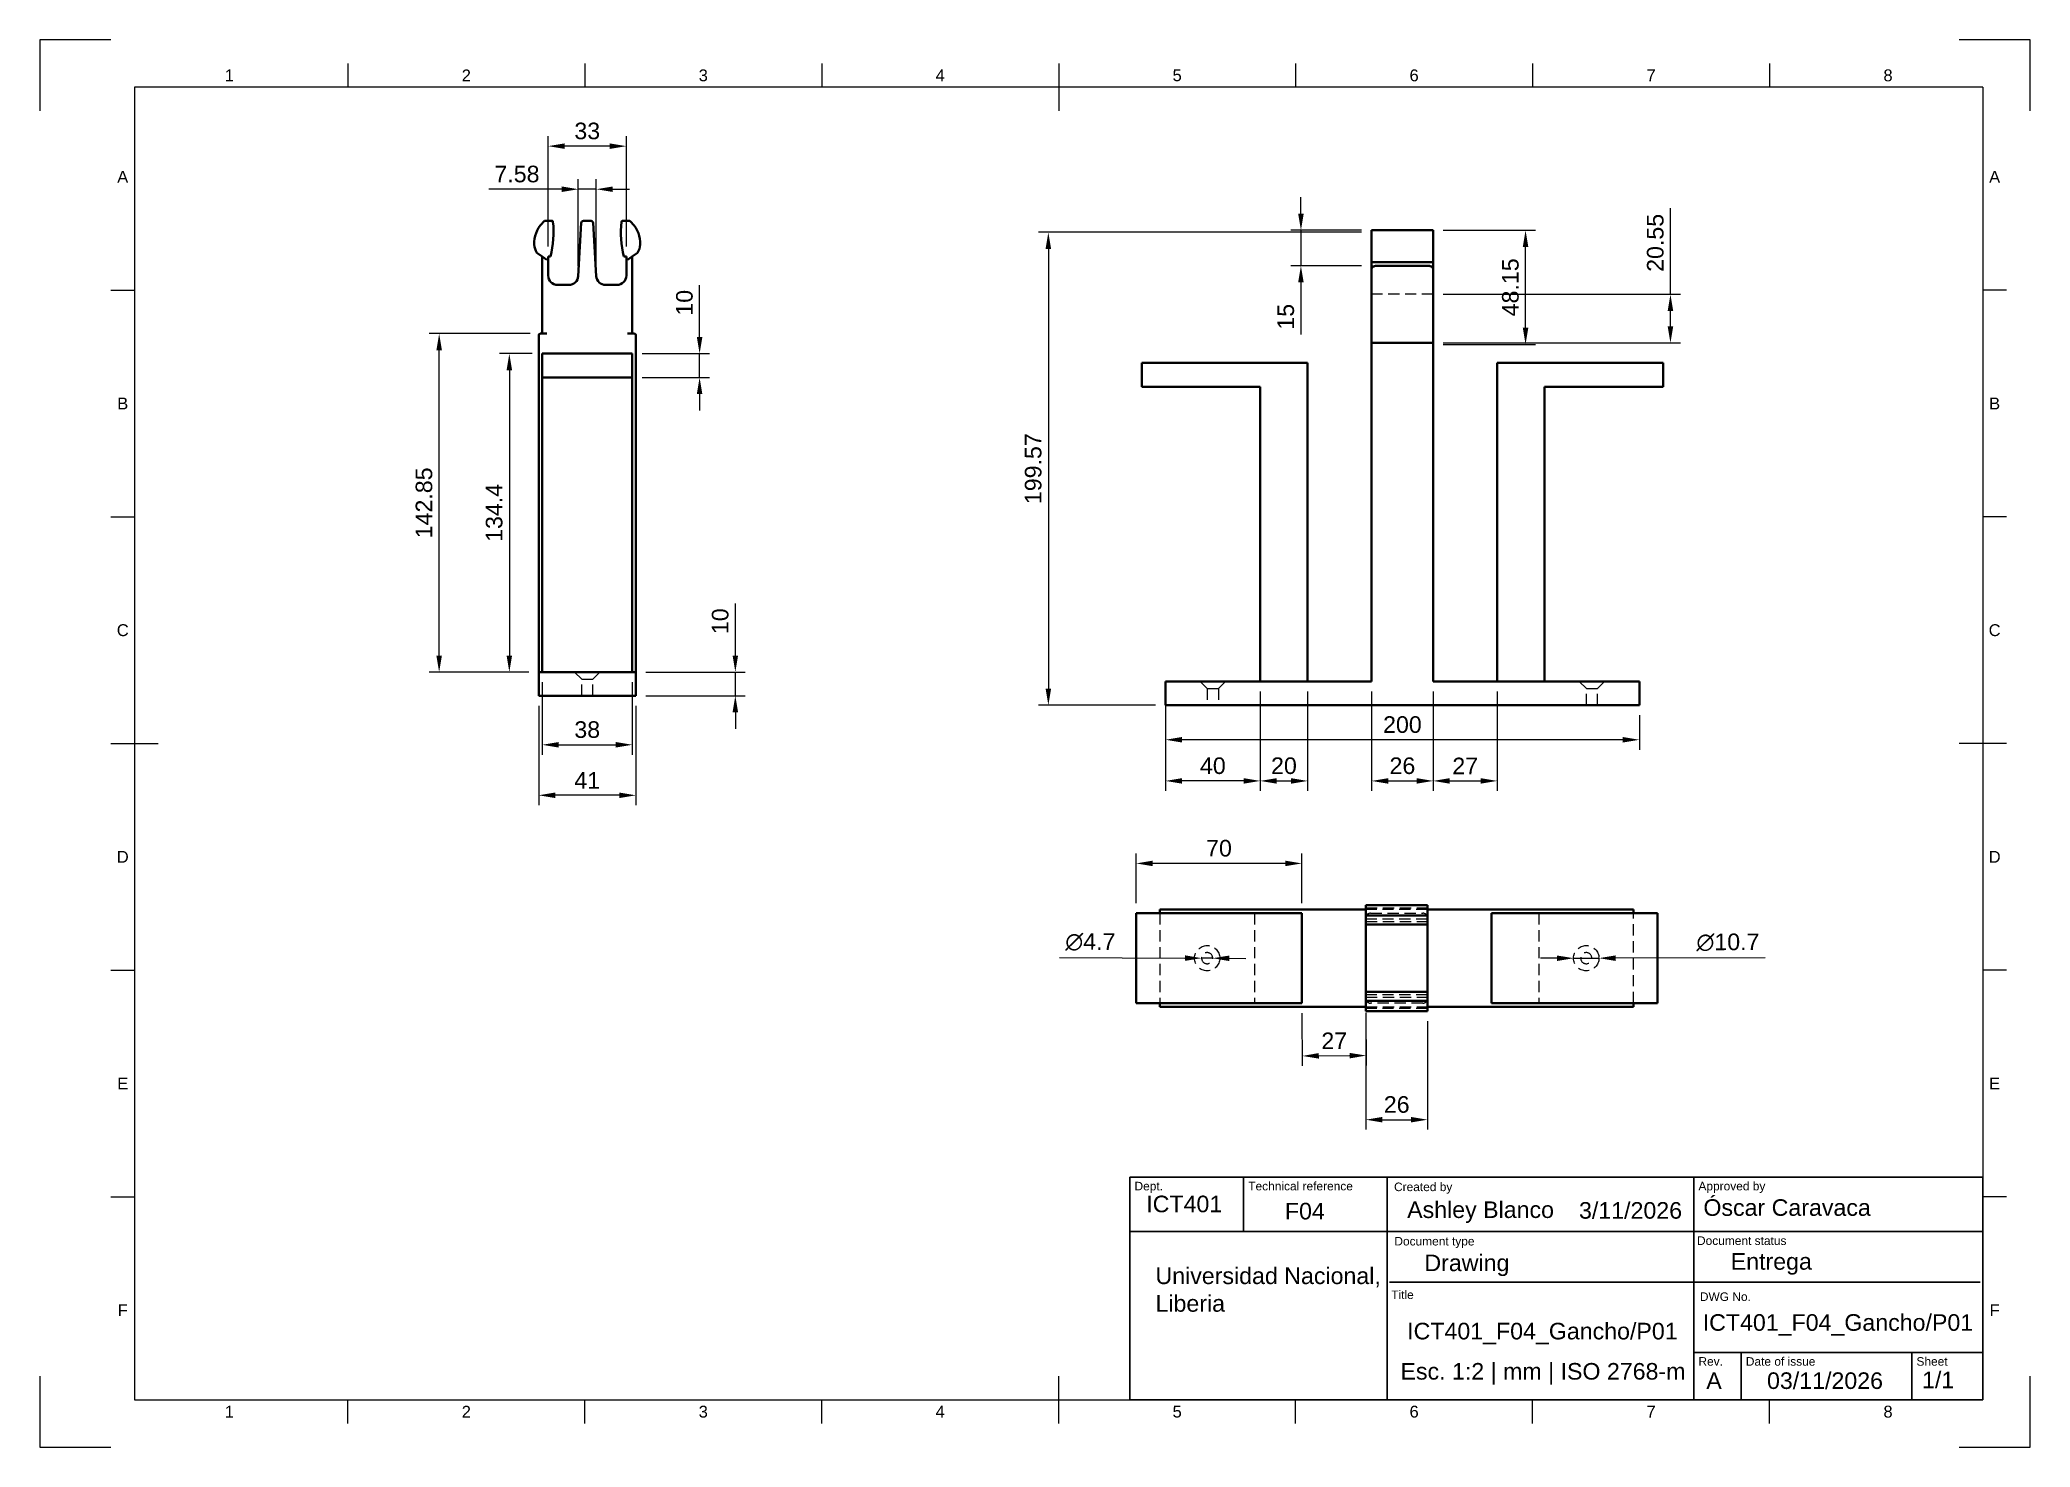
# Model space of a CAD drawing. Header units: millimetres. Extents: x 0 to 420, y 0 to 297.
import ezdxf
from ezdxf.enums import TextEntityAlignment as Align

# ---------------------------------------------------------------- set-up
doc = ezdxf.new("R2010")
doc.units = ezdxf.units.MM
doc.header["$LTSCALE"] = 0.75
doc.linetypes.add('HIDDEN2', pattern=[4.7625, 3.175, -1.5875])
for name, color, linetype, lineweight in [('BORDER', 7, 'Continuous', 25), ('FD_Dimensions', 7, 'Continuous', 25), ('Hidden', 7, 'HIDDEN2', 25), ('TITLEBLOCK', 7, 'Continuous', 35), ('Visible', 7, 'Continuous', 50)]:
    doc.layers.add(name, color=color, linetype=linetype, lineweight=lineweight)
doc.styles.add('FusionTitle', font='arial.ttf')
doc.styles.get("Standard").update_dxf_attribs({"font": 'arial.ttf'})
doc.dimstyles.new('Dim-ISO-25', dxfattribs={"dimtxt": 3.5, "dimasz": 3.5, "dimexe": 2.1, "dimexo": 2.1, "dimgap": 1.4, "dimtad": 1, "dimzin": 12, "dimdsep": 46, "dimtxsty": 'Standard', "dimcen": 0, "dimazin": 3, "dimtp": 0.1, "dimtm": 0.1, "dimtfac": 0.714286, "dimtmove": 0, "dimatfit": 3, "dimfxl": 1, "dimtzin": 12, "dimarcsym": 0})

# ---------------------------------------------------------------- blocks, each defined once
blk = doc.blocks.new('ISO_A3_SHEET')
at = {"layer": 'BORDER'}
for p, q in [((65, 292), (65, 287)), ((115, 292), (115, 287)), ((165, 292), (165, 287)), ((215, 292), (215, 282)), ((265, 292), (265, 287)), ((315, 292), (315, 287)), ((365, 292), (365, 287)), ((410, 287), (20, 287)), ((20, 287), (20, 10)), ((410, 287), (410, 10)), ((15, 244.16666), (20, 244.16666)), ((415, 244.16666), (410, 244.16666)), ((15, 196.33333), (20, 196.33333)), ((415, 196.33333), (410, 196.33333)), ((15, 148.5), (25, 148.5)), ((415, 148.5), (405, 148.5)), ((15, 100.66667), (20, 100.66667)), ((415, 100.66667), (410, 100.66667)), ((15, 52.83334), (20, 52.83334)), ((415, 52.83334), (410, 52.83334)), ((215, 5), (215, 15)), ((20, 10), (410, 10)), ((65, 5), (65, 10)), ((115, 5), (115, 10)), ((165, 5), (165, 10)), ((265, 5), (265, 10)), ((315, 5), (315, 10)), ((365, 5), (365, 10))]:
    blk.add_line(p, q, dxfattribs=at)
at = {"layer": 'Defpoints'}
for p, q in [((15, 297), (0, 297)), ((0, 297), (0, 282)), ((420, 297), (405, 297)), ((420, 282), (420, 297)), ((0, 15), (0, 0)), ((420, 0), (420, 15)), ((0, 0), (15, 0)), ((405, 0), (420, 0))]:
    blk.add_line(p, q, dxfattribs=at)
at = {"layer": 'BORDER', "style": 'FusionTitle'}
for s, p in [('1', (40, 289.5)), ('2', (90, 289.5)), ('3', (140, 289.5)), ('4', (190, 289.5)), ('5', (240, 289.5)), ('6', (290, 289.5)), ('7', (340, 289.5)), ('8', (390, 289.5)), ('A', (17.5, 268.08333)), ('A', (412.5, 268.08333)), ('B', (17.5, 220.25)), ('B', (412.5, 220.25)), ('C', (17.5, 172.41667)), ('C', (412.5, 172.41667)), ('D', (17.5, 124.58334)), ('D', (412.5, 124.58334)), ('E', (17.5, 76.75001)), ('E', (412.5, 76.75001)), ('F', (17.5, 28.91668)), ('F', (412.5, 28.91668)), ('1', (40, 7.5)), ('2', (90, 7.5)), ('3', (140, 7.5)), ('4', (190, 7.5)), ('5', (240, 7.5)), ('6', (290, 7.5)), ('7', (340, 7.5)), ('8', (390, 7.5))]:
    blk.add_text(s, height=2.5, dxfattribs=at).set_placement(p, align=Align.MIDDLE)
blk = doc.blocks.new('*D28')
at = {"layer": 'Defpoints', "color": 0, "transparency": 16777216}
for p in [(237.529126, 156.601143), (337.529126, 156.601143), (237.529126, 149.288149)]:
    blk.add_point(p, dxfattribs=at)
at = {"layer": 'FD_Dimensions', "color": 0, "lineweight": -2, "transparency": 16777216}
for p, q in [((237.529126, 154.501143), (237.529126, 147.188149)), ((337.529126, 154.501143), (337.529126, 147.188149)), ((334.029126, 149.288149), (241.029126, 149.288149))]:
    blk.add_line(p, q, dxfattribs=at)
at = {"layer": 'FD_Dimensions', "color": 0, "transparency": 16777216}
for points in [[(241.029126, 149.871482), (241.029126, 148.704815), (237.529126, 149.288149)], [(334.029126, 149.871482), (334.029126, 148.704815), (337.529126, 149.288149)]]:
    blk.add_solid(points, dxfattribs=at)
at = {"layer": 'FD_Dimensions', "color": 0, "transparency": 16777216, "insert": (287.529126, 152.475154), "char_height": 3.5, "attachment_point": 5}
blk.add_mtext('200', dxfattribs=at)
blk = doc.blocks.new('*D29')
at = {"layer": 'Defpoints', "color": 0, "transparency": 16777216}
for p in [(323.650212, 103.188064), (329.000205, 103.196423)]:
    blk.add_point(p, dxfattribs=at)
at = {"layer": 'FD_Dimensions', "color": 0, "lineweight": -2, "transparency": 16777216}
for p, q in [((320.150216, 103.182596), (316.65022, 103.177127)), ((323.650212, 103.188064), (329.000205, 103.196423)), ((364.075197, 103.251223), (332.500201, 103.201891))]:
    blk.add_line(p, q, dxfattribs=at)
at = {"layer": 'FD_Dimensions', "color": 0, "transparency": 16777216}
for points in [[(320.149305, 103.765928), (320.151128, 102.599263), (323.650212, 103.188064)], [(332.49929, 103.785224), (332.501112, 102.618558), (329.000205, 103.196423)]]:
    blk.add_solid(points, dxfattribs=at)
at = {"layer": 'FD_Dimensions', "color": 0, "transparency": 16777216, "insert": (356.220381, 106.523846), "char_height": 3.5, "attachment_point": 5, "rotation": 0.08949602}
blk.add_mtext('∅10.7', dxfattribs=at)
blk = doc.blocks.new('*D30')
at = {"layer": 'Defpoints', "color": 0, "transparency": 16777216}
for p in [(245.150222, 103.197923), (247.500195, 103.186563)]:
    blk.add_point(p, dxfattribs=at)
at = {"layer": 'FD_Dimensions', "color": 0, "lineweight": -2, "transparency": 16777216}
for p, q in [((215.174022, 103.342835), (241.650263, 103.214843)), ((247.500195, 103.186563), (245.150222, 103.197923)), ((251.000154, 103.169644), (254.500113, 103.152724))]:
    blk.add_line(p, q, dxfattribs=at)
at = {"layer": 'FD_Dimensions', "color": 0, "transparency": 16777216}
for points in [[(241.653083, 103.79817), (241.647443, 102.631516), (245.150222, 103.197923)], [(251.002974, 103.75297), (250.997334, 102.586317), (247.500195, 103.186563)]]:
    blk.add_solid(points, dxfattribs=at)
at = {"layer": 'FD_Dimensions', "color": 0, "transparency": 16777216, "insert": (221.679867, 106.596313), "char_height": 3.5, "attachment_point": 5, "rotation": 359.72303104}
blk.add_mtext('∅4.7', dxfattribs=at)
blk = doc.blocks.new('*D31')
at = {"layer": 'Defpoints', "color": 0, "transparency": 16777216}
for p in [(105.266843, 158.568149), (125.766843, 158.568149), (105.266843, 137.568149)]:
    blk.add_point(p, dxfattribs=at)
at = {"layer": 'FD_Dimensions', "color": 0, "lineweight": -2, "transparency": 16777216}
for p, q in [((105.266843, 156.468149), (105.266843, 135.468149)), ((125.766843, 156.468149), (125.766843, 135.468149)), ((122.266843, 137.568149), (108.766843, 137.568149))]:
    blk.add_line(p, q, dxfattribs=at)
at = {"layer": 'FD_Dimensions', "color": 0, "transparency": 16777216}
for points in [[(108.766843, 138.151482), (108.766843, 136.984816), (105.266843, 137.568149)], [(122.266843, 138.151482), (122.266843, 136.984816), (125.766843, 137.568149)]]:
    blk.add_solid(points, dxfattribs=at)
at = {"layer": 'FD_Dimensions', "color": 0, "transparency": 16777216, "insert": (115.516843, 140.725311), "char_height": 3.5, "attachment_point": 5}
blk.add_mtext('41', dxfattribs=at)
blk = doc.blocks.new('*D32')
at = {"layer": 'Defpoints', "color": 0, "transparency": 16777216}
for p in [(125.016843, 230.768149), (139.22271, 230.768149), (125.016843, 225.768149)]:
    blk.add_point(p, dxfattribs=at)
at = {"layer": 'FD_Dimensions', "color": 0, "lineweight": -2, "transparency": 16777216}
for p, q in [((139.22271, 234.268149), (139.22271, 245.240386)), ((127.116843, 230.768149), (141.32271, 230.768149)), ((139.22271, 225.768149), (139.22271, 230.768149)), ((127.116843, 225.768149), (141.32271, 225.768149)), ((139.22271, 222.268149), (139.22271, 218.768149))]:
    blk.add_line(p, q, dxfattribs=at)
at = {"layer": 'FD_Dimensions', "color": 0, "transparency": 16777216}
for points in [[(138.639377, 234.268149), (139.806044, 234.268149), (139.22271, 230.768149)], [(138.639377, 222.268149), (139.806044, 222.268149), (139.22271, 225.768149)]]:
    blk.add_solid(points, dxfattribs=at)
at = {"layer": 'FD_Dimensions', "color": 0, "transparency": 16777216, "insert": (136.035705, 241.504268), "char_height": 3.5, "attachment_point": 5, "rotation": 90}
blk.add_mtext('10', dxfattribs=at)
blk = doc.blocks.new('*D33')
at = {"layer": 'Defpoints', "color": 0, "transparency": 16777216}
for p in [(279.825209, 92.018179), (292.825209, 92.018179), (292.825209, 69.112016)]:
    blk.add_point(p, dxfattribs=at)
at = {"layer": 'FD_Dimensions', "color": 0, "lineweight": -2, "transparency": 16777216}
for p, q in [((279.825209, 89.918179), (279.825209, 67.012016)), ((292.825209, 89.918179), (292.825209, 67.012016)), ((283.325209, 69.112016), (289.325209, 69.112016))]:
    blk.add_line(p, q, dxfattribs=at)
at = {"layer": 'FD_Dimensions', "color": 0, "transparency": 16777216}
for points in [[(283.325209, 69.695349), (283.325209, 68.528683), (279.825209, 69.112016)], [(289.325209, 69.695349), (289.325209, 68.528683), (292.825209, 69.112016)]]:
    blk.add_solid(points, dxfattribs=at)
at = {"layer": 'FD_Dimensions', "color": 0, "transparency": 16777216, "insert": (286.325209, 72.299021), "char_height": 3.5, "attachment_point": 5}
blk.add_mtext('26', dxfattribs=at)
blk = doc.blocks.new('*D34')
at = {"layer": 'Defpoints', "color": 0, "transparency": 16777216}
for p in [(294.029126, 256.801143), (313.514978, 256.801143), (294.029126, 232.726143)]:
    blk.add_point(p, dxfattribs=at)
at = {"layer": 'FD_Dimensions', "color": 0, "lineweight": -2, "transparency": 16777216}
for p, q in [((296.129126, 256.801143), (315.614978, 256.801143)), ((313.514978, 236.226143), (313.514978, 253.301143)), ((296.129126, 232.726143), (315.614978, 232.726143))]:
    blk.add_line(p, q, dxfattribs=at)
at = {"layer": 'FD_Dimensions', "color": 0, "transparency": 16777216}
for points in [[(312.931644, 253.301143), (314.098311, 253.301143), (313.514978, 256.801143)], [(312.931644, 236.226143), (314.098311, 236.226143), (313.514978, 232.726143)]]:
    blk.add_solid(points, dxfattribs=at)
at = {"layer": 'FD_Dimensions', "color": 0, "transparency": 16777216, "insert": (310.327972, 244.763643), "char_height": 3.5, "attachment_point": 5, "rotation": 90}
blk.add_mtext('48.15', dxfattribs=at)
blk = doc.blocks.new('*D35')
at = {"layer": 'Defpoints', "color": 0, "transparency": 16777216}
for p in [(231.325209, 123.192243), (231.325209, 112.692243), (266.325209, 112.692243)]:
    blk.add_point(p, dxfattribs=at)
at = {"layer": 'FD_Dimensions', "color": 0, "lineweight": -2, "transparency": 16777216}
for p, q in [((231.325209, 114.792243), (231.325209, 125.292243)), ((262.825209, 123.192243), (234.825209, 123.192243)), ((266.325209, 114.792243), (266.325209, 125.292243))]:
    blk.add_line(p, q, dxfattribs=at)
at = {"layer": 'FD_Dimensions', "color": 0, "transparency": 16777216}
for points in [[(234.825209, 123.775577), (234.825209, 122.60891), (231.325209, 123.192243)], [(262.825209, 123.775577), (262.825209, 122.60891), (266.325209, 123.192243)]]:
    blk.add_solid(points, dxfattribs=at)
at = {"layer": 'FD_Dimensions', "color": 0, "transparency": 16777216, "insert": (248.825209, 126.379249), "char_height": 3.5, "attachment_point": 5}
blk.add_mtext('70', dxfattribs=at)
blk = doc.blocks.new('*D36')
at = {"layer": 'Defpoints', "color": 0, "transparency": 16777216}
for p in [(266.325209, 93.692243), (279.825209, 93.775539), (279.893868, 82.647644)]:
    blk.add_point(p, dxfattribs=at)
at = {"layer": 'FD_Dimensions', "color": 0, "lineweight": -2, "transparency": 16777216}
for p, q in [((266.338165, 91.592283), (266.406825, 80.464389)), ((279.838165, 91.675579), (279.906825, 80.547684)), ((269.893801, 82.585944), (276.393935, 82.62605))]:
    blk.add_line(p, q, dxfattribs=at)
at = {"layer": 'FD_Dimensions', "color": 0, "transparency": 16777216}
for points in [[(269.890202, 83.169266), (269.8974, 82.002622), (266.393868, 82.564349)], [(276.390335, 83.209372), (276.397534, 82.042727), (279.893868, 82.647644)]]:
    blk.add_solid(points, dxfattribs=at)
at = {"layer": 'FD_Dimensions', "color": 0, "transparency": 16777216, "insert": (273.148408, 85.763247), "char_height": 3.5, "attachment_point": 5, "rotation": 0.35351719}
blk.add_mtext('27', dxfattribs=at)
blk = doc.blocks.new('*D37')
at = {"layer": 'Defpoints', "color": 0, "transparency": 16777216}
for p in [(125.766843, 163.568149), (146.766843, 163.568149), (125.766843, 158.568149)]:
    blk.add_point(p, dxfattribs=at)
at = {"layer": 'FD_Dimensions', "color": 0, "lineweight": -2, "transparency": 16777216}
for p, q in [((146.766843, 167.068149), (146.766843, 178.040386)), ((127.866843, 163.568149), (148.866843, 163.568149)), ((146.766843, 158.568149), (146.766843, 163.568149)), ((127.866843, 158.568149), (148.866843, 158.568149)), ((146.766843, 155.068149), (146.766843, 151.568149))]:
    blk.add_line(p, q, dxfattribs=at)
at = {"layer": 'FD_Dimensions', "color": 0, "transparency": 16777216}
for points in [[(146.18351, 167.068149), (147.350177, 167.068149), (146.766843, 163.568149)], [(146.18351, 155.068149), (147.350177, 155.068149), (146.766843, 158.568149)]]:
    blk.add_solid(points, dxfattribs=at)
at = {"layer": 'FD_Dimensions', "color": 0, "transparency": 16777216, "insert": (143.579838, 174.304268), "char_height": 3.5, "attachment_point": 5, "rotation": 90}
blk.add_mtext('10', dxfattribs=at)
blk = doc.blocks.new('*D38')
at = {"layer": 'Defpoints', "color": 0, "transparency": 16777216}
for p in [(281.029126, 256.384438), (212.816422, 156.601143), (237.529126, 156.601143)]:
    blk.add_point(p, dxfattribs=at)
at = {"layer": 'FD_Dimensions', "color": 0, "lineweight": -2, "transparency": 16777216}
for p, q in [((278.929126, 256.384438), (210.716422, 256.384438)), ((212.816422, 252.884438), (212.816422, 160.101143)), ((235.429126, 156.601143), (210.716422, 156.601143))]:
    blk.add_line(p, q, dxfattribs=at)
at = {"layer": 'FD_Dimensions', "color": 0, "transparency": 16777216}
for points in [[(212.233089, 252.884438), (213.399755, 252.884438), (212.816422, 256.384438)], [(212.233089, 160.101143), (213.399755, 160.101143), (212.816422, 156.601143)]]:
    blk.add_solid(points, dxfattribs=at)
at = {"layer": 'FD_Dimensions', "color": 0, "transparency": 16777216, "insert": (209.629417, 206.492791), "char_height": 3.5, "attachment_point": 5, "rotation": 90}
blk.add_mtext('199.57', dxfattribs=at)
blk = doc.blocks.new('*D39')
at = {"layer": 'Defpoints', "color": 0, "transparency": 16777216}
for p in [(106.016843, 230.768149), (99.076813, 163.568149), (105.266843, 163.568149)]:
    blk.add_point(p, dxfattribs=at)
at = {"layer": 'FD_Dimensions', "color": 0, "lineweight": -2, "transparency": 16777216}
for p, q in [((103.916843, 230.768149), (96.976813, 230.768149)), ((99.076813, 227.268149), (99.076813, 167.068149)), ((103.166843, 163.568149), (96.976813, 163.568149))]:
    blk.add_line(p, q, dxfattribs=at)
at = {"layer": 'FD_Dimensions', "color": 0, "transparency": 16777216}
for points in [[(98.49348, 227.268149), (99.660147, 227.268149), (99.076813, 230.768149)], [(98.49348, 167.068149), (99.660147, 167.068149), (99.076813, 163.568149)]]:
    blk.add_solid(points, dxfattribs=at)
at = {"layer": 'FD_Dimensions', "color": 0, "transparency": 16777216, "insert": (95.888614, 197.168149), "char_height": 3.5, "attachment_point": 5, "rotation": 90}
blk.add_mtext('134.4', dxfattribs=at)
blk = doc.blocks.new('*D40')
at = {"layer": 'Defpoints', "color": 0, "transparency": 16777216}
for p in [(107.266843, 274.558619), (107.266843, 251.268149), (123.766843, 251.268149)]:
    blk.add_point(p, dxfattribs=at)
at = {"layer": 'FD_Dimensions', "color": 0, "lineweight": -2, "transparency": 16777216}
for p, q in [((107.266843, 253.368149), (107.266843, 276.658619)), ((120.266843, 274.558619), (110.766843, 274.558619)), ((123.766843, 253.368149), (123.766843, 276.658619))]:
    blk.add_line(p, q, dxfattribs=at)
at = {"layer": 'FD_Dimensions', "color": 0, "transparency": 16777216}
for points in [[(110.766843, 275.141952), (110.766843, 273.975286), (107.266843, 274.558619)], [(120.266843, 275.141952), (120.266843, 273.975286), (123.766843, 274.558619)]]:
    blk.add_solid(points, dxfattribs=at)
at = {"layer": 'FD_Dimensions', "color": 0, "transparency": 16777216, "insert": (115.516843, 277.746818), "char_height": 3.5, "attachment_point": 5}
blk.add_mtext('33', dxfattribs=at)
blk = doc.blocks.new('*D41')
at = {"layer": 'Defpoints', "color": 0, "transparency": 16777216}
for p in [(113.621736, 265.468017), (113.621736, 247.152956), (117.411951, 247.152956)]:
    blk.add_point(p, dxfattribs=at)
at = {"layer": 'FD_Dimensions', "color": 0, "lineweight": -2, "transparency": 16777216}
for p, q in [((110.121736, 265.468017), (94.751818, 265.468017)), ((113.621736, 249.252956), (113.621736, 267.568017)), ((117.411951, 265.468017), (113.621736, 265.468017)), ((117.411951, 249.252956), (117.411951, 267.568017)), ((120.911951, 265.468017), (124.411951, 265.468017))]:
    blk.add_line(p, q, dxfattribs=at)
at = {"layer": 'FD_Dimensions', "color": 0, "transparency": 16777216}
for points in [[(110.121736, 266.051351), (110.121736, 264.884684), (113.621736, 265.468017)], [(120.911951, 266.051351), (120.911951, 264.884684), (117.411951, 265.468017)]]:
    blk.add_solid(points, dxfattribs=at)
at = {"layer": 'FD_Dimensions', "color": 0, "transparency": 16777216, "insert": (100.686777, 268.655023), "char_height": 3.5, "attachment_point": 5}
blk.add_mtext('7.58', dxfattribs=at)
blk = doc.blocks.new('*D42')
at = {"layer": 'Defpoints', "color": 0, "transparency": 16777216}
for p in [(84.266843, 234.993149), (105.566843, 234.993149), (105.266843, 163.568149)]:
    blk.add_point(p, dxfattribs=at)
at = {"layer": 'FD_Dimensions', "color": 0, "lineweight": -2, "transparency": 16777216}
for p, q in [((103.466843, 234.993149), (82.166843, 234.993149)), ((84.266843, 167.068149), (84.266843, 231.493149)), ((103.166843, 163.568149), (82.166843, 163.568149))]:
    blk.add_line(p, q, dxfattribs=at)
at = {"layer": 'FD_Dimensions', "color": 0, "transparency": 16777216}
for points in [[(83.68351, 231.493149), (84.850177, 231.493149), (84.266843, 234.993149)], [(83.68351, 167.068149), (84.850177, 167.068149), (84.266843, 163.568149)]]:
    blk.add_solid(points, dxfattribs=at)
at = {"layer": 'FD_Dimensions', "color": 0, "transparency": 16777216, "insert": (81.079838, 199.280649), "char_height": 3.5, "attachment_point": 5, "rotation": 90}
blk.add_mtext('142.85', dxfattribs=at)
blk = doc.blocks.new('*D43')
at = {"layer": 'Defpoints', "color": 0, "transparency": 16777216}
for p in [(294.029126, 243.301143), (344.088665, 243.301143), (294.029126, 233.026143)]:
    blk.add_point(p, dxfattribs=at)
at = {"layer": 'FD_Dimensions', "color": 0, "lineweight": -2, "transparency": 16777216}
for p, q in [((344.088665, 243.301143), (344.088665, 261.497801)), ((296.129126, 243.301143), (346.188665, 243.301143)), ((344.088665, 236.526143), (344.088665, 239.801143)), ((296.129126, 233.026143), (346.188665, 233.026143))]:
    blk.add_line(p, q, dxfattribs=at)
at = {"layer": 'FD_Dimensions', "color": 0, "transparency": 16777216}
for points in [[(343.505332, 239.801143), (344.671999, 239.801143), (344.088665, 243.301143)], [(343.505332, 236.526143), (344.671999, 236.526143), (344.088665, 233.026143)]]:
    blk.add_solid(points, dxfattribs=at)
at = {"layer": 'FD_Dimensions', "color": 0, "transparency": 16777216, "insert": (340.90166, 254.149472), "char_height": 3.5, "attachment_point": 5, "rotation": 90}
blk.add_mtext('20.55', dxfattribs=at)
blk = doc.blocks.new('*D44')
at = {"layer": 'Defpoints', "color": 0, "transparency": 16777216}
for p in [(281.029126, 256.801143), (266.113835, 249.301143), (281.029126, 249.301143)]:
    blk.add_point(p, dxfattribs=at)
at = {"layer": 'FD_Dimensions', "color": 0, "lineweight": -2, "transparency": 16777216}
for p, q in [((266.113835, 260.301143), (266.113835, 263.801143)), ((278.929126, 256.801143), (264.013835, 256.801143)), ((266.113835, 256.801143), (266.113835, 249.301143)), ((278.929126, 249.301143), (264.013835, 249.301143)), ((266.113835, 245.801143), (266.113835, 234.790706))]:
    blk.add_line(p, q, dxfattribs=at)
at = {"layer": 'FD_Dimensions', "color": 0, "transparency": 16777216}
for points in [[(265.530502, 260.301143), (266.697169, 260.301143), (266.113835, 256.801143)], [(265.530502, 245.801143), (266.697169, 245.801143), (266.113835, 249.301143)]]:
    blk.add_solid(points, dxfattribs=at)
at = {"layer": 'FD_Dimensions', "color": 0, "transparency": 16777216, "insert": (262.92683, 238.545925), "char_height": 3.5, "attachment_point": 5, "rotation": 90}
blk.add_mtext('15', dxfattribs=at)
blk = doc.blocks.new('*D45')
at = {"layer": 'Defpoints', "color": 0, "transparency": 16777216}
for p in [(106.016843, 163.568149), (125.016843, 163.568149), (125.016843, 148.227554)]:
    blk.add_point(p, dxfattribs=at)
at = {"layer": 'FD_Dimensions', "color": 0, "lineweight": -2, "transparency": 16777216}
for p, q in [((106.016843, 161.468149), (106.016843, 146.127554)), ((125.016843, 161.468149), (125.016843, 146.127554)), ((109.516843, 148.227554), (121.516843, 148.227554))]:
    blk.add_line(p, q, dxfattribs=at)
at = {"layer": 'FD_Dimensions', "color": 0, "transparency": 16777216}
for points in [[(109.516843, 148.810888), (109.516843, 147.644221), (106.016843, 148.227554)], [(121.516843, 148.810888), (121.516843, 147.644221), (125.016843, 148.227554)]]:
    blk.add_solid(points, dxfattribs=at)
at = {"layer": 'FD_Dimensions', "color": 0, "transparency": 16777216, "insert": (115.516843, 151.415754), "char_height": 3.5, "attachment_point": 5}
blk.add_mtext('38', dxfattribs=at)
blk = doc.blocks.new('*D46')
at = {"layer": 'Defpoints', "color": 0, "transparency": 16777216}
for p in [(257.529126, 161.601143), (267.529126, 161.601143), (267.529126, 140.601143)]:
    blk.add_point(p, dxfattribs=at)
at = {"layer": 'FD_Dimensions', "color": 0, "lineweight": -2, "transparency": 16777216}
for p, q in [((257.529126, 159.501143), (257.529126, 138.501143)), ((267.529126, 159.501143), (267.529126, 138.501143)), ((261.029126, 140.601143), (264.029126, 140.601143))]:
    blk.add_line(p, q, dxfattribs=at)
at = {"layer": 'FD_Dimensions', "color": 0, "transparency": 16777216}
for points in [[(261.029126, 141.184476), (261.029126, 140.01781), (257.529126, 140.601143)], [(264.029126, 141.184476), (264.029126, 140.01781), (267.529126, 140.601143)]]:
    blk.add_solid(points, dxfattribs=at)
at = {"layer": 'FD_Dimensions', "color": 0, "transparency": 16777216, "insert": (262.529126, 143.788149), "char_height": 3.5, "attachment_point": 5}
blk.add_mtext('20', dxfattribs=at)
blk = doc.blocks.new('*D47')
at = {"layer": 'Defpoints', "color": 0, "transparency": 16777216}
for p in [(281.029126, 161.601143), (294.029126, 161.601143), (294.029126, 140.601143)]:
    blk.add_point(p, dxfattribs=at)
at = {"layer": 'FD_Dimensions', "color": 0, "lineweight": -2, "transparency": 16777216}
for p, q in [((281.029126, 159.501143), (281.029126, 138.501143)), ((294.029126, 159.501143), (294.029126, 138.501143)), ((284.529126, 140.601143), (290.529126, 140.601143))]:
    blk.add_line(p, q, dxfattribs=at)
at = {"layer": 'FD_Dimensions', "color": 0, "transparency": 16777216}
for points in [[(284.529126, 141.184476), (284.529126, 140.01781), (281.029126, 140.601143)], [(290.529126, 141.184476), (290.529126, 140.01781), (294.029126, 140.601143)]]:
    blk.add_solid(points, dxfattribs=at)
at = {"layer": 'FD_Dimensions', "color": 0, "transparency": 16777216, "insert": (287.529126, 143.788149), "char_height": 3.5, "attachment_point": 5}
blk.add_mtext('26', dxfattribs=at)
blk = doc.blocks.new('*D48')
at = {"layer": 'Defpoints', "color": 0, "transparency": 16777216}
for p in [(294.029126, 161.601143), (307.529126, 161.601143), (307.529126, 140.601143)]:
    blk.add_point(p, dxfattribs=at)
at = {"layer": 'FD_Dimensions', "color": 0, "lineweight": -2, "transparency": 16777216}
for p, q in [((294.029126, 159.501143), (294.029126, 138.501143)), ((307.529126, 159.501143), (307.529126, 138.501143)), ((297.529126, 140.601143), (304.029126, 140.601143))]:
    blk.add_line(p, q, dxfattribs=at)
at = {"layer": 'FD_Dimensions', "color": 0, "transparency": 16777216}
for points in [[(297.529126, 141.184476), (297.529126, 140.01781), (294.029126, 140.601143)], [(304.029126, 141.184476), (304.029126, 140.01781), (307.529126, 140.601143)]]:
    blk.add_solid(points, dxfattribs=at)
at = {"layer": 'FD_Dimensions', "color": 0, "transparency": 16777216, "insert": (300.779126, 143.758305), "char_height": 3.5, "attachment_point": 5}
blk.add_mtext('27', dxfattribs=at)
blk = doc.blocks.new('*D49')
at = {"layer": 'Defpoints', "color": 0, "transparency": 16777216}
for p in [(237.529126, 161.601143), (257.529126, 161.601143), (237.529126, 140.601143)]:
    blk.add_point(p, dxfattribs=at)
at = {"layer": 'FD_Dimensions', "color": 0, "lineweight": -2, "transparency": 16777216}
for p, q in [((237.529126, 159.501143), (237.529126, 138.501143)), ((257.529126, 159.501143), (257.529126, 138.501143)), ((254.029126, 140.601143), (241.029126, 140.601143))]:
    blk.add_line(p, q, dxfattribs=at)
at = {"layer": 'FD_Dimensions', "color": 0, "transparency": 16777216}
for points in [[(241.029126, 141.184476), (241.029126, 140.01781), (237.529126, 140.601143)], [(254.029126, 141.184476), (254.029126, 140.01781), (257.529126, 140.601143)]]:
    blk.add_solid(points, dxfattribs=at)
at = {"layer": 'FD_Dimensions', "color": 0, "transparency": 16777216, "insert": (247.529126, 143.788149), "char_height": 3.5, "attachment_point": 5}
blk.add_mtext('40', dxfattribs=at)
blk = doc.blocks.new('ISO_TITLEBLOCK 1')
at = {"layer": 'TITLEBLOCK'}
for p, q in [((0, 47), (-180, 47)), ((-180, 47), (-180, 0)), ((-156, 35.483796), (-156, 47)), ((-125.656888, -0.131149), (-125.656888, 46.868851)), ((-61, 0), (-61, 47)), ((0, 0), (0, 47)), ((-180, 35.483796), (0, 35.483796)), ((-125.201683, 24.844707), (-0.565971, 24.844707)), ((-61, 10), (0, 10)), ((-51, 0), (-51, 10)), ((-15, 0), (-15, 10)), ((-180, 0), (0, 0))]:
    blk.add_line(p, q, dxfattribs=at)
at = {"layer": 'TITLEBLOCK', "style": 'FusionTitle'}
for s, p in [('Dept.', (-179, 46)), ('Technical reference', (-155, 46)), ('Created by', (-124.23679, 45.840429)), ('Approved by', (-60, 46)), ('Document type', (-124.169517, 34.369394)), ('Document status', (-60.30347, 34.483796)), ('Title', (-124.829232, 23.066281)), ('DWG No.', (-59.696528, 22.664353)), ('Rev.', (-60, 9)), ('Date of issue', (-50, 9)), ('Sheet', (-14, 9))]:
    blk.add_text(s, height=1.8, dxfattribs=at).set_placement(p, align=Align.TOP_LEFT)
at = {"layer": 'TITLEBLOCK', "lineweight": 13, "char_height": 3.5, "attachment_point": 1, "style": 'FusionTitle'}
for s, width, heights, insert in [('ICT401', 1.500137, [0], (-176.521974, 43.08248)), ('Ashley Blanco', 34.140464, [0], (-121.469057, 41.870323)), ('F04', 4.248591, [0], (-147.264075, 41.567081)), ('3/11/2026', 13.352716, [0], (-85.2043, 41.718702)), ('Drawing', 26.250223, [0], (-117.827407, 30.650418)), ('Entrega', 3.489914, [0], (-53.188129, 30.953659)), ('Universidad Nacional, Liberia', 47.493178, [13.404521], (-174.576445, 27.921251)), ('ICT401_F04_Gancho/P01', 32.774845, [0], (-59.105809, 18.06593)), ('ICT401_F04_Gancho/P01', 35.961287, [0], (-121.469055, 16.246487)), ('A', 3.33818, [0], (-58.347133, 5.784685)), ('03/11/2026', 28.626834, [0], (-45.532234, 5.788884)), ('1/1', 0.758678, [0], (-12.826514, 5.936304))]:
    blk.add_mtext_dynamic_manual_height_columns(s, width=width, gutter_width=17.5, heights=heights, dxfattribs=dict(at, insert=insert))
for s, insert in [('Óscar Caravaca ', (-58.954075, 42.325183)), ('Esc. 1:2 | mm | ISO 2768-m', (-122.878125, 7.761943))]:
    blk.add_mtext(s, dxfattribs=dict(at, insert=insert))

msp = doc.modelspace()

# ---------------------------------------------------------------- linework, layer by layer
at = {"layer": 'Hidden', "extrusion": (0, 1, 0)}
for p, q in [((281.029126, 249.301143), (282.029126, 249.301143)), ((293.029126, 249.301143), (294.029126, 249.301143)), ((294.029126, 243.301143), (281.029126, 243.301143)), ((114.341843, 162.068149), (112.841843, 163.568149)), ((114.341843, 162.068149), (116.691843, 162.068149)), ((114.341843, 158.568149), (114.341843, 162.068149)), ((116.691843, 162.068149), (118.191843, 163.568149)), ((116.691843, 158.568149), (116.691843, 162.068149)), ((246.354126, 160.101143), (244.854126, 161.601143)), ((246.354126, 160.101143), (248.704126, 160.101143)), ((246.354126, 160.101143), (246.354126, 156.601143)), ((248.704126, 160.101143), (250.204126, 161.601143)), ((248.704126, 160.101143), (248.704126, 156.601143)), ((326.354126, 160.101143), (324.854126, 161.601143)), ((326.354126, 160.101143), (328.704126, 160.101143)), ((326.354126, 156.601143), (326.354126, 160.101143)), ((328.704126, 160.101143), (330.204126, 161.601143)), ((328.704126, 156.601143), (328.704126, 160.101143))]:
    msp.add_line(p, q, dxfattribs=at)
at = {"layer": 'Hidden'}
for p, q in [((279.825209, 113.820013), (292.825209, 113.820013)), ((292.825209, 113.442243), (279.825209, 113.442243)), ((292.825209, 114.366307), (292.825209, 114.358003)), ((236.325209, 112.692243), (236.325209, 93.692243)), ((256.325209, 112.692243), (256.325209, 93.692243)), ((292.825209, 111.442243), (279.825209, 111.442243)), ((279.825209, 110.942243), (292.825209, 110.942243)), ((280.825209, 112.692243), (291.825209, 112.692243)), ((292.825209, 110.422466), (292.825209, 110.30052)), ((316.325209, 112.692243), (316.325209, 93.692243)), ((336.325209, 93.692243), (336.325209, 112.692243)), ((292.825209, 95.442243), (279.825209, 95.442243)), ((279.825209, 94.942243), (292.825209, 94.942243)), ((279.825209, 92.942243), (292.825209, 92.942243)), ((292.825209, 92.564474), (279.825209, 92.564474)), ((291.825209, 93.692243), (280.825209, 93.692243)), ((292.825209, 96.083967), (292.825209, 95.962021)), ((292.825209, 92.026484), (292.825209, 92.018179))]:
    msp.add_line(p, q, dxfattribs=at)
for centre in [(246.325209, 103.192243), (326.325209, 103.192243)]:
    msp.add_circle(centre, 2.675, dxfattribs=at)
at = {"layer": 'Hidden', "extrusion": (0, 0, -1)}
for centre in [(-246.325209, 103.192243), (-326.325209, 103.192243)]:
    msp.add_circle(centre, 1.175, dxfattribs=at)
at = {"layer": 'Hidden'}
for centre, start, end in [((280.825209, 111.692243), 90, 180), ((291.825209, 111.692243), 0, 90), ((280.825209, 94.692243), 180, 270), ((291.825209, 94.692243), 270, 0)]:
    msp.add_arc(centre, 1, start, end, dxfattribs=at)
at = {"layer": 'Visible', "extrusion": (0, 1, 0)}
for p, q in [((106.100139, 258.351444), (106.516843, 258.768149)), ((106.516843, 258.768149), (107.266843, 258.768149)), ((108.087811, 258.768149), (107.266843, 258.768149)), ((113.621736, 247.152956), (114.267377, 258.344068)), ((114.71663, 258.768149), (116.317057, 258.768149)), ((116.76631, 258.344068), (117.411951, 247.152956)), ((122.945876, 258.768149), (123.766843, 258.768149)), ((123.766843, 258.768149), (124.516843, 258.768149)), ((124.516843, 258.768149), (124.933548, 258.351444)), ((281.029126, 256.801143), (281.029126, 256.384438)), ((294.029126, 256.801143), (281.029126, 256.801143)), ((281.029126, 251.826226), (281.029126, 256.384438)), ((294.029126, 256.384438), (294.029126, 256.801143)), ((294.029126, 256.384438), (294.029126, 256.299475)), ((294.029126, 256.299475), (294.029126, 251.826226)), ((106.016843, 251.268149), (104.889074, 252.046548)), ((126.144613, 252.046548), (125.016843, 251.268149)), ((106.016843, 251.268149), (106.016843, 234.993149)), ((107.016843, 250.577938), (106.016843, 251.268149)), ((107.266843, 247.268149), (107.266843, 251.268149)), ((107.766843, 251.268149), (107.266843, 251.268149)), ((123.266843, 251.268149), (123.766843, 251.268149)), ((123.766843, 251.268149), (123.766843, 247.268149)), ((125.016843, 251.268149), (124.016843, 250.577938)), ((125.016843, 234.993149), (125.016843, 251.268149)), ((281.029126, 250.079542), (281.029126, 251.826226)), ((294.029126, 250.079542), (281.029126, 250.079542)), ((281.029126, 250.079542), (281.029126, 248.610932)), ((281.029126, 248.610932), (281.029126, 233.026143)), ((293.029126, 249.301143), (282.029126, 249.301143)), ((294.029126, 251.826226), (294.029126, 250.079542)), ((294.029126, 249.301143), (294.029126, 250.079542)), ((294.029126, 248.610932), (294.029126, 249.301143)), ((294.029126, 233.026143), (294.029126, 248.610932)), ((111.625056, 245.268149), (109.266843, 245.268149)), ((121.766843, 245.268149), (119.408631, 245.268149)), ((105.266843, 163.568149), (105.266843, 234.693149)), ((107.016843, 234.993149), (105.566843, 234.993149)), ((125.466843, 234.993149), (124.016843, 234.993149)), ((125.766843, 163.568149), (125.766843, 234.693149)), ((281.029126, 232.726143), (281.029126, 233.026143)), ((294.029126, 233.026143), (281.029126, 233.026143)), ((281.029126, 161.601143), (281.029126, 232.726143)), ((294.029126, 233.026143), (294.029126, 232.726143)), ((294.029126, 161.601143), (294.029126, 232.726143)), ((125.016843, 230.768149), (106.016843, 230.768149)), ((106.016843, 225.768149), (106.016843, 230.768149)), ((125.016843, 225.768149), (125.016843, 230.768149)), ((232.529126, 223.801143), (232.529126, 228.801143)), ((232.529126, 228.801143), (267.529126, 228.801143)), ((267.529126, 161.601143), (267.529126, 228.801143)), ((342.529126, 228.801143), (307.529126, 228.801143)), ((307.529126, 161.601143), (307.529126, 228.801143)), ((342.529126, 223.801143), (342.529126, 228.801143)), ((106.016843, 225.768149), (125.016843, 225.768149)), ((106.016843, 163.568149), (106.016843, 225.768149)), ((125.016843, 163.568149), (125.016843, 225.768149)), ((257.529126, 223.801143), (232.529126, 223.801143)), ((257.529126, 161.601143), (257.529126, 223.801143)), ((317.529126, 223.801143), (342.529126, 223.801143)), ((317.529126, 161.601143), (317.529126, 223.801143)), ((105.266843, 158.568149), (105.266843, 163.568149)), ((105.266843, 163.568149), (125.766843, 163.568149)), ((125.766843, 158.568149), (125.766843, 163.568149)), ((237.529126, 161.601143), (281.029126, 161.601143)), ((237.529126, 156.601143), (237.529126, 161.601143)), ((294.029126, 161.601143), (337.529126, 161.601143)), ((337.529126, 156.601143), (337.529126, 161.601143)), ((125.766843, 158.568149), (105.266843, 158.568149)), ((337.529126, 156.601143), (237.529126, 156.601143))]:
    msp.add_line(p, q, dxfattribs=at)
at = {"layer": 'Visible'}
for p, q in [((279.825209, 113.442243), (236.325209, 113.442243)), ((236.325209, 113.442243), (236.325209, 112.692243)), ((279.825209, 112.608948), (279.825209, 114.366307)), ((279.825209, 114.366307), (292.825209, 114.366307)), ((292.825209, 114.366307), (292.825208, 112.692243)), ((336.325209, 113.442243), (292.825209, 113.442243)), ((336.325209, 112.692243), (336.325209, 113.442243)), ((231.325209, 112.692243), (231.325209, 93.692243)), ((266.325209, 112.692243), (231.325209, 112.692243)), ((266.325209, 93.692243), (266.325209, 112.692243)), ((279.825209, 112.608948), (279.825209, 112.192243)), ((279.825209, 112.192243), (279.825209, 110.621276)), ((279.825209, 112.192243), (292.825209, 112.192243)), ((279.825209, 110.422466), (279.825209, 110.621276)), ((279.825209, 110.30052), (279.825209, 110.422466)), ((279.825209, 110.30052), (279.825209, 109.442243)), ((292.825209, 110.30052), (279.825209, 110.30052)), ((279.825209, 107.084031), (279.825209, 109.442243)), ((292.825208, 110.621276), (292.825209, 111.442243)), ((292.825208, 110.621276), (292.825208, 110.422466)), ((292.825208, 110.422466), (292.825209, 110.30052)), ((292.825209, 112.692243), (292.825209, 112.608948)), ((292.825209, 112.192243), (292.825209, 112.608948)), ((292.825209, 111.442243), (292.825209, 112.192243)), ((292.825209, 109.442243), (292.825209, 110.422466)), ((292.825209, 109.442243), (292.825209, 107.084031)), ((306.325209, 112.692243), (341.325209, 112.692243)), ((306.325209, 93.692243), (306.325209, 112.692243)), ((341.325209, 112.692243), (341.325209, 93.692243)), ((279.825209, 107.084031), (279.825209, 105.087351)), ((279.825209, 105.087351), (279.825209, 104.44171)), ((292.825209, 105.087351), (292.825209, 107.084031)), ((292.825209, 104.44171), (292.825209, 105.087351)), ((279.825209, 103.992457), (279.825209, 104.44171)), ((279.825209, 103.992457), (279.825209, 102.39203)), ((279.825209, 101.942777), (279.825209, 102.39203)), ((279.825209, 101.942777), (279.825209, 101.297136)), ((279.825209, 101.297136), (279.825209, 99.300456)), ((292.825209, 104.44171), (292.825209, 103.992457)), ((292.825209, 102.39203), (292.825209, 103.992457)), ((292.825209, 102.39203), (292.825209, 101.942777)), ((292.825209, 101.297136), (292.825209, 101.942777)), ((292.825209, 99.300456), (292.825209, 101.297136)), ((279.825209, 96.942243), (279.825209, 99.300456)), ((279.825209, 96.942243), (279.825209, 96.083967)), ((292.825209, 99.300456), (292.825209, 96.942243)), ((292.825209, 95.962021), (292.825209, 96.942243)), ((231.325209, 93.692243), (266.325209, 93.692243)), ((236.325209, 93.692243), (236.325209, 92.942243)), ((236.325209, 92.942243), (279.825209, 92.942243)), ((279.825209, 95.962021), (279.825209, 96.083967)), ((279.825209, 96.083967), (292.825209, 96.083967)), ((279.825209, 95.763211), (279.825209, 95.962021)), ((279.825209, 95.763211), (279.825209, 94.192243)), ((279.825209, 94.192243), (279.825209, 93.775539)), ((292.825209, 94.192243), (279.825209, 94.192243)), ((279.825209, 92.018179), (279.825209, 93.775539)), ((292.825209, 96.083967), (292.825208, 95.962021)), ((292.825208, 95.962021), (292.825208, 95.763211)), ((292.825208, 95.763211), (292.825209, 94.942243)), ((292.825208, 93.692243), (292.825209, 92.018179)), ((292.825209, 94.192243), (292.825209, 94.942243)), ((292.825209, 93.775539), (292.825209, 94.192243)), ((292.825209, 93.775539), (292.825209, 93.692243)), ((292.825209, 92.942243), (336.325209, 92.942243)), ((341.325209, 93.692243), (306.325209, 93.692243)), ((336.325209, 92.942243), (336.325209, 93.692243)), ((292.825209, 92.018179), (279.825209, 92.018179))]:
    msp.add_line(p, q, dxfattribs=at)
at = {"layer": 'Visible', "extrusion": (-2e-16, 0, -1)}
for centre, radius, start, end in [((-110.342779, 254.108804), 6, 356.985123, 43.863779), ((-110.342779, 254.108804), 6, 43.863779, 45), ((-87.908567, 256.357241), 20.5, 173.747415, 194.373886), ((-108.087811, 258.568149), 0.2, 90, 173.747415), ((-114.71663, 258.318149), 0.45, 3.301866, 90), ((-116.317057, 258.318149), 0.45, 90, 176.698134), ((-143.12512, 256.357241), 20.5, 345.626114, 6.252585), ((-122.945876, 258.568149), 0.2, 6.252585, 90), ((-120.690907, 254.108804), 6, 135, 136.136221), ((-120.690907, 254.108804), 6, 136.136221, 183.014877), ((-108.095894, 253.990464), 3.75, 328.776516, 356.985123), ((-122.937793, 253.990464), 3.75, 183.014877, 211.223484), ((-105.566843, 234.693149), 0.3, 0, 90), ((-125.466843, 234.693149), 0.3, 90, 180)]:
    msp.add_arc(centre, radius, start, end, dxfattribs=at)
at = {"layer": 'Visible'}
for centre, start, end in [((109.266843, 247.268149), 180, 270), ((111.625056, 247.268149), 270, 356.698134), ((119.408631, 247.268149), 183.301866, 270), ((121.766843, 247.268149), 270, 0)]:
    msp.add_arc(centre, 2, start, end, dxfattribs=at)
at = {"layer": 'Visible', "extrusion": (1e-16, 0, -1)}
for centre, major_axis, start_param, end_param in [((282.029126, 248.610932), (-1, 0), 0, 1.5707963268), ((293.029126, 248.610932), (1, 0), -1.5707963268, 0)]:
    msp.add_ellipse(centre, major_axis=major_axis, ratio=0.6902115417, start_param=start_param, end_param=end_param, dxfattribs=at)

# ---------------------------------------------------------------- block references
at = {"layer": 'BORDER'}
msp.add_blockref('ISO_A3_SHEET', (0, 0), dxfattribs=at)
at = {"layer": 'TITLEBLOCK'}
msp.add_blockref('ISO_TITLEBLOCK 1', (410, 10), dxfattribs=at)

# ---------------------------------------------------------------- dimensions: what is measured, and where the dimension line sits
at = {"layer": 'FD_Dimensions'}
for base, p1, p2, angle, picture, middle in [((107.266843, 274.558619), (123.766843, 251.268149), (107.266843, 251.268149), 180, '*D40', (115.516843, 274.558619)), ((313.514978, 256.801143), (294.029126, 232.726143), (294.029126, 256.801143), 90, '*D34', (313.514978, 244.763643)), ((237.529126, 149.288149), (337.529126, 156.601143), (237.529126, 156.601143), 180, '*D28', (287.529126, 149.288149)), ((279.893868, 82.647644), (266.325209, 93.692243), (279.825209, 93.775539), 0.35351472, '*D36', (273.167887, 82.606145)), ((292.825209, 69.112016), (279.825209, 92.018179), (292.825209, 92.018179), 0, '*D33', (286.325209, 69.112016))]:
    dim = msp.add_linear_dim(base=base, p1=p1, p2=p2, angle=angle, dimstyle='Dim-ISO-25', override={"dimlfac": 2}, dxfattribs=at)
    dim.commit()
    dim.dimension.update_dxf_attribs({"geometry": picture, "text_midpoint": middle, "dimtype": 161})
for p1, p2, distance, override, picture, middle in [((117.411951, 247.152956), (113.621736, 247.152956), -18.315061, {"dimlfac": 2}, '*D41', (100.686777, 268.655023)), ((281.029126, 256.801143), (281.029126, 249.301143), -14.915291, {"dimlfac": 2, "dimclrd": 0, "dimclre": 0}, '*D44', (262.92683, 238.545925)), ((294.029126, 233.026143), (294.029126, 243.301143), -50.059539, {"dimlfac": 2}, '*D43', (340.90166, 254.149472)), ((125.016843, 225.768149), (125.016843, 230.768149), -14.205867, {"dimlfac": 2, "dimclrd": 0, "dimclre": 0}, '*D32', (136.035705, 241.504268)), ((125.766843, 158.568149), (125.766843, 163.568149), -21, {"dimlfac": 2, "dimclrd": 0, "dimclre": 0}, '*D37', (143.579838, 174.304268)), ((106.016843, 163.568149), (125.016843, 163.568149), -15.340595, {"dimlfac": 2, "dimclrd": 0, "dimclre": 0}, '*D45', (115.516843, 151.415754)), ((257.529126, 161.601143), (237.529126, 161.601143), 21, {"dimlfac": 2, "dimclrd": 0, "dimclre": 0}, '*D49', (247.529126, 143.788149)), ((257.529126, 161.601143), (267.529126, 161.601143), -21, {"dimlfac": 2, "dimclrd": 0, "dimclre": 0}, '*D46', (262.529126, 143.788149)), ((281.029126, 161.601143), (294.029126, 161.601143), -21, {"dimlfac": 2, "dimclrd": 0, "dimclre": 0}, '*D47', (287.529126, 143.788149)), ((294.029126, 161.601143), (307.529126, 161.601143), -21, {"dimlfac": 2, "dimclrd": 0, "dimclre": 0}, '*D48', (300.779126, 143.758305)), ((125.766843, 158.568149), (105.266843, 158.568149), 21, {"dimlfac": 2, "dimclrd": 0, "dimclre": 0}, '*D31', (115.516843, 140.725311)), ((266.325209, 112.692243), (231.325209, 112.692243), -10.5, {"dimlfac": 2, "dimclrd": 0, "dimclre": 0}, '*D35', (248.825209, 126.379249))]:
    dim = msp.add_aligned_dim(p1=p1, p2=p2, distance=distance, dimstyle='Dim-ISO-25', override=override, dxfattribs=at)
    dim.commit()
    dim.dimension.update_dxf_attribs({"geometry": picture, "text_midpoint": middle})
for base, p1, p2, picture, middle in [((212.816422, 156.601143), (281.029126, 256.384438), (237.529126, 156.601143), '*D38', (209.629417, 206.492791)), ((84.266843, 234.993149), (105.266843, 163.568149), (105.566843, 234.993149), '*D42', (81.079838, 199.280649)), ((99.076813, 163.568149), (106.016843, 230.768149), (105.266843, 163.568149), '*D39', (95.888614, 197.168149))]:
    dim = msp.add_linear_dim(base=base, p1=p1, p2=p2, angle=270, dimstyle='Dim-ISO-25', override={"dimlfac": 2, "dimclrd": 0, "dimclre": 0}, dxfattribs=at)
    dim.commit()
    dim.dimension.update_dxf_attribs({"geometry": picture, "text_midpoint": middle})
for p1, p2, picture, middle in [((247.500195, 103.186563), (245.150222, 103.197923), '*D30', (221.663987, 103.311461)), ((323.650212, 103.188064), (329.000205, 103.196423), '*D29', (356.225513, 103.238959))]:
    dim = msp.add_diameter_dim_2p(p1=p1, p2=p2, dimstyle='Dim-ISO-25', override={"dimlfac": 2, "dimclrd": 0, "dimclre": 0}, dxfattribs=at)
    dim.commit()
    dim.dimension.update_dxf_attribs({"geometry": picture, "text_midpoint": middle, "dimtype": 163})

doc.saveas('drawing.dxf')
